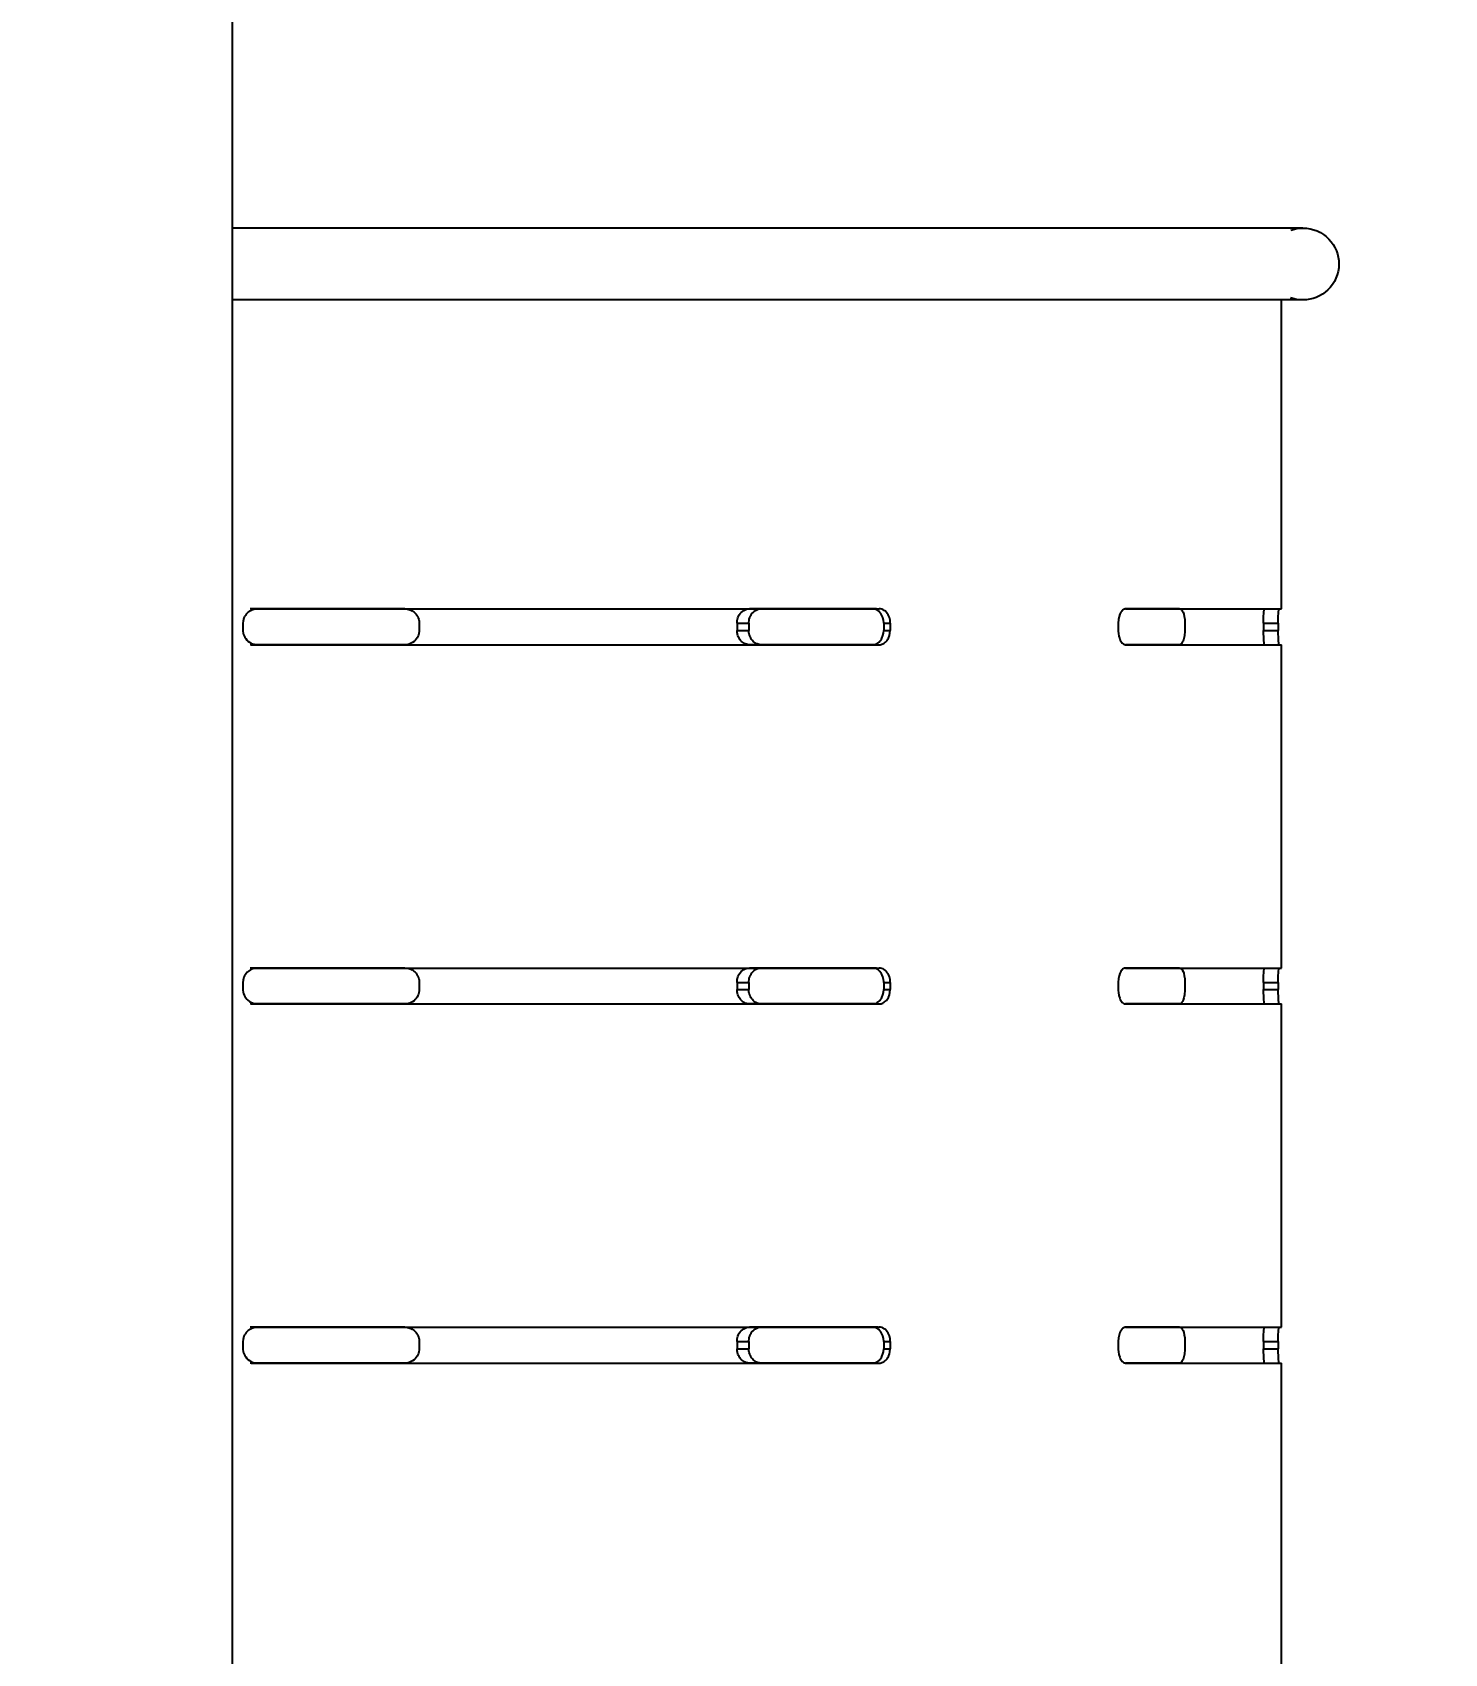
# Model space of a CAD drawing. Header units: millimetres. Extents: x 12069 to 16055, y 15847 to 21295.
# Drawn here: x 12901.9 to 13098.4, y 19917.7 to 20143.4 of the extents above; entities that cross this region are included whole.
import ezdxf

# ---------------------------------------------------------------- set-up
doc = ezdxf.new("R2010")
doc.units = ezdxf.units.MM
doc.header["$LTSCALE"] = 3
doc.layers.add('DomyÅ›lny', color=7, linetype='Continuous')
doc.styles.get("Standard").update_dxf_attribs({"font": 'arial.ttf'})
doc.dimstyles.new('MATEUSZ', dxfattribs={"dimtxt": 35, "dimasz": 16, "dimexe": 0.18, "dimexo": 0.0625, "dimgap": 0.09, "dimtad": 0, "dimdec": 0, "dimdsep": 46, "dimtxsty": 'Standard', "dimblk": 'DOT', "dimcen": 0.09, "dimse1": 1, "dimse2": 1, "dimadec": 0, "dimazin": 0, "dimtfac": 1, "dimtdec": 0, "dimtofl": 0, "dimtmove": 0, "dimatfit": 3, "dimfxl": 1, "dimtolj": 1, "dimtzin": 0, "dimlwd": 9, "dimlwe": 9, "dimarcsym": 0})

# ---------------------------------------------------------------- blocks, each defined once
blk = doc.blocks.new('_Dot')
at = {"color": 0, "linetype": 'ByBlock', "lineweight": -2}
blk.add_line((-0.5, 0), (-1, 0), dxfattribs=at)
at = {"color": 0, "linetype": 'ByBlock', "const_width": 0.5}
blk.add_lwpolyline([(-0.25, 0, 1), (0.25, 0, 1)], format="xyb", close=True, dxfattribs=at)
blk = doc.blocks.new('*D26')
at = {"color": 0, "lineweight": 9, "transparency": 16777216}
for p, q in [((12743.74, 19055.84), (12867.01, 19055.84)), ((13067.74, 19055.84), (12944.47, 19055.84))]:
    blk.add_line(p, q, dxfattribs=at)
at = {"layer": 'Defpoints', "color": 0, "transparency": 16777216}
for p in [(12727.74, 20111.15), (13083.74, 20111.15), (13083.74, 19055.84)]:
    blk.add_point(p, dxfattribs=at)
at = {"color": 0, "lineweight": 9, "transparency": 16777216, "xscale": 16, "yscale": 16, "zscale": 16, "rotation": 180}
blk.add_blockref('_Dot', (12727.74, 19055.84), dxfattribs=at)
at = {"color": 0, "lineweight": 9, "transparency": 16777216, "xscale": 16, "yscale": 16, "zscale": 16}
blk.add_blockref('_Dot', (13083.74, 19055.84), dxfattribs=at)
at = {"color": 0, "transparency": 16777216, "insert": (12905.74, 19055.84), "char_height": 35, "attachment_point": 5}
blk.add_mtext('\\A1;356', dxfattribs=at)
blk = doc.blocks.new('*D27')
at = {"color": 0, "lineweight": 9, "transparency": 16777216}
for p, q in [((13367.58, 20598.35), (13367.58, 19985.06)), ((13367.58, 19270.49), (13367.58, 19883.77))]:
    blk.add_line(p, q, dxfattribs=at)
at = {"layer": 'Defpoints', "color": 0, "transparency": 16777216}
for p in [(12905.67, 20614.35), (13367.58, 20614.35), (12929.74, 19254.49)]:
    blk.add_point(p, dxfattribs=at)
at = {"color": 0, "lineweight": 9, "transparency": 16777216, "xscale": 16, "yscale": 16, "zscale": 16}
for p, rotation in [((13367.58, 20614.35), 90), ((13367.58, 19254.49), 270)]:
    blk.add_blockref('_Dot', p, dxfattribs=dict(at, rotation=rotation))
at = {"color": 0, "transparency": 16777216, "insert": (13367.58, 19934.42), "char_height": 35, "attachment_point": 5, "rotation": 90}
blk.add_mtext('\\A1;1360', dxfattribs=at)

msp = doc.modelspace()

# ---------------------------------------------------------------- linework, layer by layer
at = {"layer": 'DomyÅ›lny'}
for p, q in [((12929.74, 19254.49), (12929.74, 20376.35)), ((13075.74, 20063.15), (13075.74, 20106.15)), ((12932.35, 20063.15), (12933.25, 20063.15)), ((13018.84, 20063.15), (13019.75, 20063.15)), ((12931.19, 20061.15), (12931.19, 20060.15)), ((12955.74, 20061.15), (12955.74, 20060.15)), ((12999.96, 20061.15), (12999.96, 20060.15)), ((12999.96, 20061.15), (13001.6, 20061.15)), ((13001.6, 20061.15), (13001.6, 20060.15)), ((13020.38, 20061.15), (13020.38, 20060.15)), ((13020.38, 20061.15), (13021.29, 20061.15)), ((13021.29, 20061.15), (13021.29, 20060.15)), ((13053.02, 20061.15), (13053.02, 20060.15)), ((13062.31, 20061.15), (13062.31, 20060.15)), ((13073.23, 20061.15), (13073.23, 20060.15)), ((13073.23, 20061.15), (13075.27, 20061.15)), ((13075.27, 20061.15), (13075.27, 20060.15)), ((12932.35, 20058.15), (12933.25, 20058.15)), ((12999.96, 20060.15), (13001.6, 20060.15)), ((13018.84, 20058.15), (13019.75, 20058.15)), ((13020.38, 20060.15), (13021.29, 20060.15)), ((13073.23, 20060.15), (13075.27, 20060.15)), ((13075.74, 20013.15), (13075.74, 20058.15)), ((12932.35, 20013.15), (12933.25, 20013.15)), ((13018.84, 20013.15), (13019.75, 20013.15)), ((12931.19, 20011.15), (12931.19, 20010.15)), ((12955.74, 20011.15), (12955.74, 20010.15)), ((12999.96, 20011.15), (12999.96, 20010.15)), ((12999.96, 20011.15), (13001.6, 20011.15)), ((13001.6, 20011.15), (13001.6, 20010.15)), ((13020.38, 20011.15), (13020.38, 20010.15)), ((13020.38, 20011.15), (13021.29, 20011.15)), ((13021.29, 20011.15), (13021.29, 20010.15)), ((13053.02, 20011.15), (13053.02, 20010.15)), ((13062.31, 20011.15), (13062.31, 20010.15)), ((13073.23, 20011.15), (13073.23, 20010.15)), ((13073.23, 20011.15), (13075.27, 20011.15)), ((13075.27, 20011.15), (13075.27, 20010.15)), ((12999.96, 20010.15), (13001.6, 20010.15)), ((13020.38, 20010.15), (13021.29, 20010.15)), ((13073.23, 20010.15), (13075.27, 20010.15)), ((12932.35, 20008.15), (12933.25, 20008.15)), ((13018.84, 20008.15), (13019.75, 20008.15)), ((13075.74, 19963.15), (13075.74, 20008.15)), ((12931.19, 19961.15), (12931.19, 19960.15)), ((12932.35, 19963.15), (12933.25, 19963.15)), ((12955.74, 19961.15), (12955.74, 19960.15)), ((12999.96, 19961.15), (12999.96, 19960.15)), ((12999.96, 19961.15), (13001.6, 19961.15)), ((13001.6, 19961.15), (13001.6, 19960.15)), ((13018.84, 19963.15), (13019.75, 19963.15)), ((13020.38, 19961.15), (13020.38, 19960.15)), ((13020.38, 19961.15), (13021.29, 19961.15)), ((13021.29, 19961.15), (13021.29, 19960.15)), ((13053.02, 19961.15), (13053.02, 19960.15)), ((13062.31, 19961.15), (13062.31, 19960.15)), ((13073.23, 19961.15), (13073.23, 19960.15)), ((13073.23, 19961.15), (13075.27, 19961.15)), ((13075.27, 19961.15), (13075.27, 19960.15)), ((12999.96, 19960.15), (13001.6, 19960.15)), ((13020.38, 19960.15), (13021.29, 19960.15)), ((13073.23, 19960.15), (13075.27, 19960.15)), ((12932.35, 19958.15), (12933.25, 19958.15)), ((13018.84, 19958.15), (13019.75, 19958.15)), ((13075.74, 19913.15), (13075.74, 19958.15))]:
    msp.add_line(p, q, dxfattribs=at)
for points in [[(13078.74, 20116.15, 0), (13078.74, 20116.15, 0), (13078.74, 20116.15, 0), (13078.74, 20116.15, 0), (13078.74, 20116.15, 0), (13078.74, 20116.15, 0), (13078.74, 20116.15, 0), (13078.74, 20116.15, 0), (13078.74, 20116.15, 0), (13078.74, 20116.15, 0), (13078.72, 20116.15, 0), (13078.57, 20116.15, 0), (13077.84, 20116.15, 0), (13074.6, 20116.15, 0), (13039.45, 20116.15, 0), (12929.74, 20116.15, 0)], [(13077.07, 20115.86, 0), (13077.89, 20116.08, 0), (13078.74, 20116.15, 0)], [(13078.74, 20116.15, 0), (13079.24, 20116.13, 0), (13079.75, 20116.05, 0), (13080.25, 20115.92, 0), (13080.71, 20115.75, 0), (13081.17, 20115.52, 0), (13081.59, 20115.26, 0), (13081.98, 20114.96, 0), (13082.34, 20114.62, 0), (13082.66, 20114.25, 0), (13082.94, 20113.86, 0), (13083.19, 20113.44, 0), (13083.39, 20113, 0), (13083.54, 20112.56, 0), (13083.65, 20112.09, 0), (13083.72, 20111.62, 0), (13083.74, 20111.15, 0)], [(13083.74, 20111.15, 0), (13083.71, 20110.64, 0), (13083.63, 20110.13, 0), (13083.51, 20109.64, 0), (13083.33, 20109.17, 0), (13083.11, 20108.72, 0), (13082.85, 20108.3, 0), (13082.54, 20107.9, 0), (13082.21, 20107.55, 0), (13081.84, 20107.23, 0), (13081.45, 20106.95, 0), (13081.02, 20106.7, 0), (13080.59, 20106.51, 0), (13080.14, 20106.35, 0), (13079.68, 20106.24, 0), (13079.22, 20106.17, 0), (13078.74, 20106.15, 0)], [(13078.74, 20106.15, 0), (13078.74, 20106.15, 0), (13078.74, 20106.15, 0), (13078.74, 20106.15, 0), (13078.74, 20106.15, 0), (13078.74, 20106.15, 0), (13078.74, 20106.15, 0), (13078.74, 20106.15, 0), (13078.74, 20106.15, 0), (13078.74, 20106.15, 0), (13078.74, 20106.15, 0), (13078.72, 20106.15, 0), (13078.67, 20106.15, 0), (13078.45, 20106.15, 0), (13077.55, 20106.15, 0), (13068.14, 20106.15, 0), (13023.64, 20106.15, 0), (12929.74, 20106.15, 0)], [(13078.74, 20106.15, 0), (13078.3, 20106.17, 0), (13077.86, 20106.23, 0), (13077.02, 20106.46, 0)], [(12933.25, 20063.15, 0), (12932.9, 20063.12, 0), (12932.56, 20063.03, 0), (12932.39, 20062.97, 0), (12932.23, 20062.89, 0), (12931.92, 20062.67, 0), (12931.78, 20062.55, 0), (12931.64, 20062.39, 0), (12931.53, 20062.24, 0), (12931.42, 20062.07, 0), (12931.33, 20061.88, 0), (12931.27, 20061.68, 0), (12931.21, 20061.44, 0), (12931.19, 20061.15, 0)], [(12953.74, 20063.15, 0), (12932.21, 20063.15, 0)], [(12932.35, 20063.15, 0), (13018.84, 20063.15, 0)], [(12933.25, 20063.15, 0), (13019.75, 20063.15, 0)], [(12953.74, 20063.15, 0), (12954.08, 20063.12, 0), (12954.41, 20063.03, 0), (12954.57, 20062.97, 0), (12954.73, 20062.89, 0), (12954.89, 20062.79, 0), (12955.03, 20062.68, 0), (12955.17, 20062.55, 0), (12955.29, 20062.41, 0), (12955.41, 20062.25, 0), (12955.51, 20062.08, 0), (12955.6, 20061.88, 0), (12955.67, 20061.68, 0), (12955.72, 20061.45, 0), (12955.74, 20061.15, 0)], [(12999.96, 20061.15, 0), (12999.96, 20061.25, 0), (12999.99, 20061.53, 0), (13000.03, 20061.71, 0), (13000.09, 20061.91, 0), (13000.18, 20062.11, 0), (13000.28, 20062.31, 0), (13000.41, 20062.49, 0), (13000.55, 20062.65, 0), (13000.71, 20062.8, 0), (13000.89, 20062.92, 0), (13001.08, 20063.02, 0), (13001.27, 20063.09, 0), (13001.48, 20063.14, 0), (13001.69, 20063.15, 0)], [(13001.6, 20061.15, 0), (13001.6, 20061.25, 0), (13001.63, 20061.53, 0), (13001.67, 20061.72, 0), (13001.73, 20061.92, 0), (13001.81, 20062.12, 0), (13001.92, 20062.31, 0), (13002.04, 20062.49, 0), (13002.19, 20062.66, 0), (13002.35, 20062.8, 0), (13002.52, 20062.92, 0), (13002.71, 20063.02, 0), (13002.91, 20063.09, 0), (13003.11, 20063.14, 0), (13003.32, 20063.15, 0)], [(13019.37, 20063.15, 0), (13001.69, 20063.15, 0)], [(13020.38, 20061.15, 0), (13020.38, 20061.26, 0), (13020.35, 20061.54, 0), (13020.26, 20061.93, 0), (13020.18, 20062.13, 0), (13020.09, 20062.32, 0), (13019.98, 20062.5, 0), (13019.85, 20062.66, 0), (13019.7, 20062.81, 0), (13019.55, 20062.93, 0), (13019.38, 20063.02, 0), (13019.21, 20063.09, 0), (13019.03, 20063.14, 0), (13018.84, 20063.15, 0)], [(13021.29, 20061.15, 0), (13021.29, 20061.26, 0), (13021.26, 20061.55, 0), (13021.17, 20061.93, 0), (13021.09, 20062.13, 0), (13021, 20062.32, 0), (13020.88, 20062.5, 0), (13020.75, 20062.66, 0), (13020.61, 20062.81, 0), (13020.46, 20062.93, 0), (13020.29, 20063.02, 0), (13020.11, 20063.09, 0), (13019.93, 20063.14, 0), (13019.75, 20063.15, 0)], [(13054.05, 20063.15, 0), (13053.97, 20063.14, 0), (13053.88, 20063.12, 0), (13053.8, 20063.09, 0), (13053.71, 20063.03, 0), (13053.63, 20062.97, 0), (13053.54, 20062.89, 0), (13053.46, 20062.79, 0), (13053.39, 20062.68, 0), (13053.25, 20062.4, 0), (13053.14, 20062.06, 0), (13053.06, 20061.67, 0), (13053.02, 20061.15, 0)], [(13054.05, 20063.15, 0), (13073.74, 20063.15, 0)], [(13061.54, 20063.15, 0), (13054.05, 20063.15, 0)], [(13054.05, 20063.15, 0), (13075.74, 20063.15, 0)], [(13061.54, 20063.15, 0), (13061.57, 20063.15, 0), (13061.61, 20063.14, 0), (13061.64, 20063.13, 0), (13061.67, 20063.12, 0), (13061.7, 20063.11, 0), (13061.74, 20063.09, 0), (13061.8, 20063.04, 0), (13061.86, 20062.97, 0), (13061.92, 20062.89, 0), (13062.04, 20062.68, 0), (13062.14, 20062.41, 0), (13062.22, 20062.08, 0), (13062.28, 20061.69, 0), (13062.31, 20061.15, 0)], [(13073.23, 20061.15, 0), (13073.23, 20061.25, 0), (13073.25, 20061.93, 0), (13073.29, 20062.67, 0), (13073.33, 20063.02, 0), (13073.35, 20063.08, 0), (13073.36, 20063.12, 0), (13073.36, 20063.13, 0), (13073.37, 20063.14, 0), (13073.37, 20063.14, 0), (13073.37, 20063.15, 0), (13073.37, 20063.15, 0), (13073.38, 20063.15, 0), (13073.38, 20063.15, 0), (13073.38, 20063.15, 0), (13073.38, 20063.15, 0), (13073.38, 20063.15, 0)], [(13075.27, 20061.15, 0), (13075.27, 20061.25, 0), (13075.29, 20061.94, 0), (13075.33, 20062.67, 0), (13075.37, 20063.02, 0), (13075.39, 20063.12, 0), (13075.4, 20063.13, 0), (13075.4, 20063.14, 0), (13075.4, 20063.14, 0), (13075.41, 20063.15, 0), (13075.41, 20063.15, 0), (13075.41, 20063.15, 0), (13075.41, 20063.15, 0), (13075.41, 20063.15, 0), (13075.41, 20063.15, 0), (13075.42, 20063.15, 0)], [(12931.19, 20060.15, 0), (12931.19, 20060.06, 0), (12931.23, 20059.78, 0), (12931.27, 20059.59, 0), (12931.34, 20059.39, 0), (12931.44, 20059.19, 0), (12931.57, 20059, 0), (12931.72, 20058.81, 0), (12931.89, 20058.65, 0), (12932.09, 20058.5, 0), (12932.3, 20058.38, 0), (12932.52, 20058.28, 0), (12932.76, 20058.21, 0), (12933, 20058.17, 0), (12933.25, 20058.15, 0)], [(12953.74, 20058.15, 0), (12932.21, 20058.15, 0)], [(12932.35, 20058.15, 0), (13018.84, 20058.15, 0)], [(12933.25, 20058.15, 0), (13019.75, 20058.15, 0)], [(12955.74, 20060.15, 0), (12955.74, 20060.02, 0), (12955.69, 20059.7, 0), (12955.63, 20059.5, 0), (12955.55, 20059.3, 0), (12955.45, 20059.11, 0), (12955.32, 20058.92, 0), (12955.17, 20058.75, 0), (12955, 20058.59, 0), (12954.81, 20058.46, 0), (12954.61, 20058.35, 0), (12954.42, 20058.27, 0), (12954.2, 20058.2, 0), (12953.97, 20058.16, 0), (12953.74, 20058.15, 0)], [(13001.69, 20058.15, 0), (13001.54, 20058.16, 0), (13001.4, 20058.18, 0), (13001.26, 20058.21, 0), (13001.11, 20058.27, 0), (13000.97, 20058.33, 0), (13000.84, 20058.41, 0), (13000.71, 20058.51, 0), (13000.58, 20058.62, 0), (13000.46, 20058.75, 0), (13000.35, 20058.9, 0), (13000.25, 20059.05, 0), (13000.16, 20059.22, 0), (13000.09, 20059.4, 0), (13000.03, 20059.61, 0), (12999.98, 20059.85, 0), (12999.96, 20060.15, 0)], [(13003.32, 20058.15, 0), (13003.17, 20058.16, 0), (13003.03, 20058.18, 0), (13002.89, 20058.21, 0), (13002.75, 20058.27, 0), (13002.6, 20058.33, 0), (13002.47, 20058.41, 0), (13002.34, 20058.51, 0), (13002.21, 20058.62, 0), (13002.1, 20058.75, 0), (13001.98, 20058.9, 0), (13001.88, 20059.05, 0), (13001.8, 20059.22, 0), (13001.73, 20059.4, 0), (13001.66, 20059.61, 0), (13001.62, 20059.85, 0), (13001.6, 20060.15, 0)], [(13019.6, 20058.15, 0), (13001.69, 20058.15, 0)], [(13018.84, 20058.15, 0), (13018.97, 20058.16, 0), (13019.1, 20058.18, 0), (13019.23, 20058.22, 0), (13019.36, 20058.27, 0), (13019.49, 20058.34, 0), (13019.61, 20058.42, 0), (13019.73, 20058.52, 0), (13019.84, 20058.63, 0), (13019.94, 20058.76, 0), (13020.05, 20058.91, 0), (13020.13, 20059.06, 0), (13020.27, 20059.42, 0), (13020.35, 20059.74, 0), (13020.38, 20060.15, 0)], [(13019.75, 20058.15, 0), (13019.88, 20058.16, 0), (13020.01, 20058.18, 0), (13020.14, 20058.22, 0), (13020.27, 20058.27, 0), (13020.39, 20058.34, 0), (13020.51, 20058.42, 0), (13020.63, 20058.52, 0), (13020.75, 20058.63, 0), (13020.85, 20058.76, 0), (13020.95, 20058.91, 0), (13021.04, 20059.06, 0), (13021.18, 20059.42, 0), (13021.25, 20059.74, 0), (13021.29, 20060.15, 0)], [(13053.02, 20060.15, 0), (13053.02, 20060.03, 0), (13053.05, 20059.73, 0), (13053.11, 20059.34, 0), (13053.23, 20058.96, 0), (13053.3, 20058.78, 0), (13053.39, 20058.63, 0), (13053.49, 20058.49, 0), (13053.59, 20058.37, 0), (13053.7, 20058.27, 0), (13053.76, 20058.24, 0), (13053.82, 20058.21, 0), (13053.87, 20058.18, 0), (13053.93, 20058.17, 0), (13053.99, 20058.15, 0), (13054.05, 20058.15, 0)], [(13054.05, 20058.15, 0), (13073.74, 20058.15, 0)], [(13061.54, 20058.15, 0), (13054.05, 20058.15, 0)], [(13054.05, 20058.15, 0), (13075.74, 20058.15, 0)], [(13062.31, 20060.15, 0), (13062.31, 20060.06, 0), (13062.26, 20059.4, 0), (13062.17, 20059, 0), (13062.05, 20058.65, 0), (13061.98, 20058.5, 0), (13061.9, 20058.38, 0), (13061.82, 20058.28, 0), (13061.77, 20058.24, 0), (13061.73, 20058.21, 0), (13061.68, 20058.18, 0), (13061.64, 20058.17, 0), (13061.59, 20058.15, 0), (13061.54, 20058.15, 0)], [(13073.38, 20058.15, 0), (13073.38, 20058.15, 0), (13073.38, 20058.15, 0), (13073.38, 20058.15, 0), (13073.38, 20058.15, 0), (13073.38, 20058.15, 0), (13073.37, 20058.16, 0), (13073.37, 20058.16, 0), (13073.37, 20058.16, 0), (13073.36, 20058.17, 0), (13073.36, 20058.19, 0), (13073.34, 20058.23, 0), (13073.32, 20058.35, 0), (13073.28, 20058.79, 0), (13073.23, 20060.15, 0)], [(13075.42, 20058.15, 0), (13075.41, 20058.15, 0), (13075.41, 20058.15, 0), (13075.41, 20058.15, 0), (13075.41, 20058.15, 0), (13075.41, 20058.15, 0), (13075.41, 20058.16, 0), (13075.41, 20058.16, 0), (13075.4, 20058.16, 0), (13075.4, 20058.17, 0), (13075.39, 20058.21, 0), (13075.36, 20058.32, 0), (13075.32, 20058.72, 0), (13075.27, 20060.15, 0)], [(12933.25, 20013.15, 0), (12932.9, 20013.12, 0), (12932.56, 20013.03, 0), (12932.39, 20012.97, 0), (12932.23, 20012.89, 0), (12931.92, 20012.67, 0), (12931.78, 20012.55, 0), (12931.64, 20012.39, 0), (12931.53, 20012.24, 0), (12931.42, 20012.07, 0), (12931.33, 20011.88, 0), (12931.27, 20011.68, 0), (12931.21, 20011.44, 0), (12931.19, 20011.15, 0)], [(12953.74, 20013.15, 0), (12932.21, 20013.15, 0)], [(12932.35, 20013.15, 0), (13018.84, 20013.15, 0)], [(12933.25, 20013.15, 0), (13019.75, 20013.15, 0)], [(12953.74, 20013.15, 0), (12954.08, 20013.12, 0), (12954.41, 20013.03, 0), (12954.57, 20012.97, 0), (12954.73, 20012.89, 0), (12954.89, 20012.79, 0), (12955.03, 20012.68, 0), (12955.17, 20012.55, 0), (12955.29, 20012.41, 0), (12955.41, 20012.25, 0), (12955.51, 20012.08, 0), (12955.6, 20011.88, 0), (12955.67, 20011.68, 0), (12955.72, 20011.45, 0), (12955.74, 20011.15, 0)], [(12999.96, 20011.15, 0), (12999.96, 20011.25, 0), (12999.99, 20011.53, 0), (13000.03, 20011.71, 0), (13000.09, 20011.91, 0), (13000.18, 20012.11, 0), (13000.28, 20012.31, 0), (13000.41, 20012.49, 0), (13000.55, 20012.65, 0), (13000.71, 20012.8, 0), (13000.89, 20012.92, 0), (13001.08, 20013.02, 0), (13001.27, 20013.09, 0), (13001.48, 20013.14, 0), (13001.69, 20013.15, 0)], [(13001.6, 20011.15, 0), (13001.6, 20011.25, 0), (13001.63, 20011.53, 0), (13001.67, 20011.72, 0), (13001.73, 20011.92, 0), (13001.81, 20012.12, 0), (13001.92, 20012.31, 0), (13002.04, 20012.49, 0), (13002.19, 20012.66, 0), (13002.35, 20012.8, 0), (13002.52, 20012.92, 0), (13002.71, 20013.02, 0), (13002.91, 20013.09, 0), (13003.11, 20013.14, 0), (13003.32, 20013.15, 0)], [(13019.37, 20013.15, 0), (13001.69, 20013.15, 0)], [(13020.38, 20011.15, 0), (13020.38, 20011.26, 0), (13020.35, 20011.54, 0), (13020.26, 20011.93, 0), (13020.18, 20012.13, 0), (13020.09, 20012.32, 0), (13019.98, 20012.5, 0), (13019.85, 20012.66, 0), (13019.7, 20012.81, 0), (13019.55, 20012.93, 0), (13019.38, 20013.02, 0), (13019.21, 20013.09, 0), (13019.03, 20013.14, 0), (13018.84, 20013.15, 0)], [(13021.29, 20011.15, 0), (13021.29, 20011.26, 0), (13021.26, 20011.55, 0), (13021.17, 20011.93, 0), (13021.09, 20012.13, 0), (13021, 20012.32, 0), (13020.88, 20012.5, 0), (13020.75, 20012.66, 0), (13020.61, 20012.81, 0), (13020.46, 20012.93, 0), (13020.29, 20013.02, 0), (13020.11, 20013.09, 0), (13019.93, 20013.14, 0), (13019.75, 20013.15, 0)], [(13054.05, 20013.15, 0), (13053.97, 20013.14, 0), (13053.88, 20013.12, 0), (13053.8, 20013.09, 0), (13053.71, 20013.03, 0), (13053.63, 20012.97, 0), (13053.54, 20012.89, 0), (13053.46, 20012.79, 0), (13053.39, 20012.68, 0), (13053.25, 20012.4, 0), (13053.14, 20012.06, 0), (13053.06, 20011.67, 0), (13053.02, 20011.15, 0)], [(13054.05, 20013.15, 0), (13073.74, 20013.15, 0)], [(13061.54, 20013.15, 0), (13054.05, 20013.15, 0)], [(13054.05, 20013.15, 0), (13075.74, 20013.15, 0)], [(13061.54, 20013.15, 0), (13061.57, 20013.15, 0), (13061.61, 20013.14, 0), (13061.64, 20013.13, 0), (13061.67, 20013.12, 0), (13061.7, 20013.11, 0), (13061.74, 20013.09, 0), (13061.8, 20013.04, 0), (13061.86, 20012.97, 0), (13061.92, 20012.89, 0), (13062.04, 20012.68, 0), (13062.14, 20012.41, 0), (13062.22, 20012.08, 0), (13062.28, 20011.69, 0), (13062.31, 20011.15, 0)], [(13073.23, 20011.15, 0), (13073.23, 20011.25, 0), (13073.25, 20011.93, 0), (13073.29, 20012.67, 0), (13073.33, 20013.02, 0), (13073.35, 20013.08, 0), (13073.36, 20013.12, 0), (13073.36, 20013.13, 0), (13073.37, 20013.14, 0), (13073.37, 20013.14, 0), (13073.37, 20013.15, 0), (13073.37, 20013.15, 0), (13073.38, 20013.15, 0), (13073.38, 20013.15, 0), (13073.38, 20013.15, 0), (13073.38, 20013.15, 0), (13073.38, 20013.15, 0)], [(13075.27, 20011.15, 0), (13075.27, 20011.25, 0), (13075.29, 20011.94, 0), (13075.33, 20012.67, 0), (13075.37, 20013.02, 0), (13075.39, 20013.12, 0), (13075.4, 20013.13, 0), (13075.4, 20013.14, 0), (13075.4, 20013.14, 0), (13075.41, 20013.15, 0), (13075.41, 20013.15, 0), (13075.41, 20013.15, 0), (13075.41, 20013.15, 0), (13075.41, 20013.15, 0), (13075.41, 20013.15, 0), (13075.42, 20013.15, 0)], [(12931.19, 20010.15, 0), (12931.19, 20010.06, 0), (12931.23, 20009.78, 0), (12931.27, 20009.59, 0), (12931.34, 20009.39, 0), (12931.44, 20009.19, 0), (12931.57, 20009, 0), (12931.72, 20008.81, 0), (12931.89, 20008.65, 0), (12932.09, 20008.5, 0), (12932.3, 20008.38, 0), (12932.52, 20008.28, 0), (12932.76, 20008.21, 0), (12933, 20008.17, 0), (12933.25, 20008.15, 0)], [(12955.74, 20010.15, 0), (12955.74, 20010.02, 0), (12955.69, 20009.7, 0), (12955.63, 20009.5, 0), (12955.55, 20009.3, 0), (12955.45, 20009.11, 0), (12955.32, 20008.92, 0), (12955.17, 20008.75, 0), (12955, 20008.59, 0), (12954.81, 20008.46, 0), (12954.61, 20008.35, 0), (12954.42, 20008.27, 0), (12954.2, 20008.2, 0), (12953.97, 20008.16, 0), (12953.74, 20008.15, 0)], [(13001.69, 20008.15, 0), (13001.54, 20008.16, 0), (13001.4, 20008.18, 0), (13001.26, 20008.21, 0), (13001.11, 20008.27, 0), (13000.97, 20008.33, 0), (13000.84, 20008.41, 0), (13000.71, 20008.51, 0), (13000.58, 20008.62, 0), (13000.46, 20008.75, 0), (13000.35, 20008.9, 0), (13000.25, 20009.05, 0), (13000.16, 20009.22, 0), (13000.09, 20009.4, 0), (13000.03, 20009.61, 0), (12999.98, 20009.85, 0), (12999.96, 20010.15, 0)], [(13003.32, 20008.15, 0), (13003.17, 20008.16, 0), (13003.03, 20008.18, 0), (13002.89, 20008.21, 0), (13002.75, 20008.27, 0), (13002.6, 20008.33, 0), (13002.47, 20008.41, 0), (13002.34, 20008.51, 0), (13002.21, 20008.62, 0), (13002.1, 20008.75, 0), (13001.98, 20008.9, 0), (13001.88, 20009.05, 0), (13001.8, 20009.22, 0), (13001.73, 20009.4, 0), (13001.66, 20009.61, 0), (13001.62, 20009.85, 0), (13001.6, 20010.15, 0)], [(13018.84, 20008.15, 0), (13018.97, 20008.16, 0), (13019.1, 20008.18, 0), (13019.23, 20008.22, 0), (13019.36, 20008.27, 0), (13019.49, 20008.34, 0), (13019.61, 20008.42, 0), (13019.73, 20008.52, 0), (13019.84, 20008.63, 0), (13019.94, 20008.76, 0), (13020.05, 20008.91, 0), (13020.13, 20009.06, 0), (13020.27, 20009.42, 0), (13020.35, 20009.74, 0), (13020.38, 20010.15, 0)], [(13019.75, 20008.15, 0), (13019.88, 20008.16, 0), (13020.01, 20008.18, 0), (13020.14, 20008.22, 0), (13020.27, 20008.27, 0), (13020.39, 20008.34, 0), (13020.51, 20008.42, 0), (13020.63, 20008.52, 0), (13020.75, 20008.63, 0), (13020.85, 20008.76, 0), (13020.95, 20008.91, 0), (13021.04, 20009.06, 0), (13021.18, 20009.42, 0), (13021.25, 20009.74, 0), (13021.29, 20010.15, 0)], [(13053.02, 20010.15, 0), (13053.02, 20010.03, 0), (13053.05, 20009.73, 0), (13053.11, 20009.34, 0), (13053.23, 20008.96, 0), (13053.3, 20008.78, 0), (13053.39, 20008.63, 0), (13053.49, 20008.49, 0), (13053.59, 20008.37, 0), (13053.7, 20008.27, 0), (13053.76, 20008.24, 0), (13053.82, 20008.21, 0), (13053.87, 20008.18, 0), (13053.93, 20008.17, 0), (13053.99, 20008.15, 0), (13054.05, 20008.15, 0)], [(13062.31, 20010.15, 0), (13062.31, 20010.06, 0), (13062.26, 20009.4, 0), (13062.17, 20009, 0), (13062.05, 20008.65, 0), (13061.98, 20008.5, 0), (13061.9, 20008.38, 0), (13061.82, 20008.28, 0), (13061.77, 20008.24, 0), (13061.73, 20008.21, 0), (13061.68, 20008.18, 0), (13061.64, 20008.17, 0), (13061.59, 20008.15, 0), (13061.54, 20008.15, 0)], [(13073.38, 20008.15, 0), (13073.38, 20008.15, 0), (13073.38, 20008.15, 0), (13073.38, 20008.15, 0), (13073.38, 20008.15, 0), (13073.38, 20008.15, 0), (13073.37, 20008.16, 0), (13073.37, 20008.16, 0), (13073.37, 20008.16, 0), (13073.36, 20008.17, 0), (13073.36, 20008.19, 0), (13073.34, 20008.23, 0), (13073.32, 20008.35, 0), (13073.28, 20008.79, 0), (13073.23, 20010.15, 0)], [(13075.42, 20008.15, 0), (13075.41, 20008.15, 0), (13075.41, 20008.15, 0), (13075.41, 20008.15, 0), (13075.41, 20008.15, 0), (13075.41, 20008.15, 0), (13075.41, 20008.16, 0), (13075.41, 20008.16, 0), (13075.4, 20008.16, 0), (13075.4, 20008.17, 0), (13075.39, 20008.21, 0), (13075.36, 20008.32, 0), (13075.32, 20008.72, 0), (13075.27, 20010.15, 0)], [(12953.74, 20008.15, 0), (12932.21, 20008.15, 0)], [(12932.35, 20008.15, 0), (13018.84, 20008.15, 0)], [(12933.25, 20008.15, 0), (13019.75, 20008.15, 0)], [(13019.6, 20008.15, 0), (13001.69, 20008.15, 0)], [(13054.05, 20008.15, 0), (13073.74, 20008.15, 0)], [(13061.54, 20008.15, 0), (13054.05, 20008.15, 0)], [(13054.05, 20008.15, 0), (13075.74, 20008.15, 0)], [(12933.25, 19963.15, 0), (12932.9, 19963.12, 0), (12932.56, 19963.03, 0), (12932.39, 19962.97, 0), (12932.23, 19962.89, 0), (12931.92, 19962.67, 0), (12931.78, 19962.55, 0), (12931.64, 19962.39, 0), (12931.53, 19962.24, 0), (12931.42, 19962.07, 0), (12931.33, 19961.88, 0), (12931.27, 19961.68, 0), (12931.21, 19961.44, 0), (12931.19, 19961.15, 0)], [(12953.74, 19963.15, 0), (12932.21, 19963.15, 0)], [(12932.35, 19963.15, 0), (13018.84, 19963.15, 0)], [(12933.25, 19963.15, 0), (13019.75, 19963.15, 0)], [(12953.74, 19963.15, 0), (12954.08, 19963.12, 0), (12954.41, 19963.03, 0), (12954.57, 19962.97, 0), (12954.73, 19962.89, 0), (12954.89, 19962.79, 0), (12955.03, 19962.68, 0), (12955.17, 19962.55, 0), (12955.29, 19962.41, 0), (12955.41, 19962.25, 0), (12955.51, 19962.08, 0), (12955.6, 19961.88, 0), (12955.67, 19961.68, 0), (12955.72, 19961.45, 0), (12955.74, 19961.15, 0)], [(12999.96, 19961.15, 0), (12999.96, 19961.25, 0), (12999.99, 19961.53, 0), (13000.03, 19961.71, 0), (13000.09, 19961.91, 0), (13000.18, 19962.11, 0), (13000.28, 19962.31, 0), (13000.41, 19962.49, 0), (13000.55, 19962.65, 0), (13000.71, 19962.8, 0), (13000.89, 19962.92, 0), (13001.08, 19963.02, 0), (13001.27, 19963.09, 0), (13001.48, 19963.14, 0), (13001.69, 19963.15, 0)], [(13001.6, 19961.15, 0), (13001.6, 19961.25, 0), (13001.63, 19961.53, 0), (13001.67, 19961.72, 0), (13001.73, 19961.92, 0), (13001.81, 19962.12, 0), (13001.92, 19962.31, 0), (13002.04, 19962.49, 0), (13002.19, 19962.66, 0), (13002.35, 19962.8, 0), (13002.52, 19962.92, 0), (13002.71, 19963.02, 0), (13002.91, 19963.09, 0), (13003.11, 19963.14, 0), (13003.32, 19963.15, 0)], [(13019.6, 19963.15, 0), (13001.69, 19963.15, 0)], [(13020.38, 19961.15, 0), (13020.38, 19961.26, 0), (13020.35, 19961.54, 0), (13020.26, 19961.93, 0), (13020.18, 19962.13, 0), (13020.09, 19962.32, 0), (13019.98, 19962.5, 0), (13019.85, 19962.66, 0), (13019.7, 19962.81, 0), (13019.55, 19962.93, 0), (13019.38, 19963.02, 0), (13019.21, 19963.09, 0), (13019.03, 19963.14, 0), (13018.84, 19963.15, 0)], [(13021.29, 19961.15, 0), (13021.29, 19961.26, 0), (13021.26, 19961.55, 0), (13021.17, 19961.93, 0), (13021.09, 19962.13, 0), (13021, 19962.32, 0), (13020.88, 19962.5, 0), (13020.75, 19962.66, 0), (13020.61, 19962.81, 0), (13020.46, 19962.93, 0), (13020.29, 19963.02, 0), (13020.11, 19963.09, 0), (13019.93, 19963.14, 0), (13019.75, 19963.15, 0)], [(13054.05, 19963.15, 0), (13053.97, 19963.14, 0), (13053.88, 19963.12, 0), (13053.8, 19963.09, 0), (13053.71, 19963.03, 0), (13053.63, 19962.97, 0), (13053.54, 19962.89, 0), (13053.46, 19962.79, 0), (13053.39, 19962.68, 0), (13053.25, 19962.4, 0), (13053.14, 19962.06, 0), (13053.06, 19961.67, 0), (13053.02, 19961.15, 0)], [(13054.05, 19963.15, 0), (13073.74, 19963.15, 0)], [(13061.54, 19963.15, 0), (13054.05, 19963.15, 0)], [(13054.05, 19963.15, 0), (13075.74, 19963.15, 0)], [(13061.54, 19963.15, 0), (13061.57, 19963.15, 0), (13061.61, 19963.14, 0), (13061.64, 19963.13, 0), (13061.67, 19963.12, 0), (13061.7, 19963.11, 0), (13061.74, 19963.09, 0), (13061.8, 19963.04, 0), (13061.86, 19962.97, 0), (13061.92, 19962.89, 0), (13062.04, 19962.68, 0), (13062.14, 19962.41, 0), (13062.22, 19962.08, 0), (13062.28, 19961.69, 0), (13062.31, 19961.15, 0)], [(13073.23, 19961.15, 0), (13073.23, 19961.25, 0), (13073.25, 19961.93, 0), (13073.29, 19962.67, 0), (13073.33, 19963.02, 0), (13073.35, 19963.08, 0), (13073.36, 19963.12, 0), (13073.36, 19963.13, 0), (13073.37, 19963.14, 0), (13073.37, 19963.14, 0), (13073.37, 19963.15, 0), (13073.37, 19963.15, 0), (13073.38, 19963.15, 0), (13073.38, 19963.15, 0), (13073.38, 19963.15, 0), (13073.38, 19963.15, 0), (13073.38, 19963.15, 0)], [(13075.27, 19961.15, 0), (13075.27, 19961.25, 0), (13075.29, 19961.94, 0), (13075.33, 19962.67, 0), (13075.37, 19963.02, 0), (13075.39, 19963.12, 0), (13075.4, 19963.13, 0), (13075.4, 19963.14, 0), (13075.4, 19963.14, 0), (13075.41, 19963.15, 0), (13075.41, 19963.15, 0), (13075.41, 19963.15, 0), (13075.41, 19963.15, 0), (13075.41, 19963.15, 0), (13075.41, 19963.15, 0), (13075.42, 19963.15, 0)], [(12931.19, 19960.15, 0), (12931.19, 19960.06, 0), (12931.23, 19959.78, 0), (12931.27, 19959.59, 0), (12931.34, 19959.39, 0), (12931.44, 19959.19, 0), (12931.57, 19959, 0), (12931.72, 19958.81, 0), (12931.89, 19958.65, 0), (12932.09, 19958.5, 0), (12932.3, 19958.38, 0), (12932.52, 19958.28, 0), (12932.76, 19958.21, 0), (12933, 19958.17, 0), (12933.25, 19958.15, 0)], [(12955.74, 19960.15, 0), (12955.74, 19960.02, 0), (12955.69, 19959.7, 0), (12955.63, 19959.5, 0), (12955.55, 19959.3, 0), (12955.45, 19959.11, 0), (12955.32, 19958.92, 0), (12955.17, 19958.75, 0), (12955, 19958.59, 0), (12954.81, 19958.46, 0), (12954.61, 19958.35, 0), (12954.42, 19958.27, 0), (12954.2, 19958.2, 0), (12953.97, 19958.16, 0), (12953.74, 19958.15, 0)], [(13001.69, 19958.15, 0), (13001.54, 19958.16, 0), (13001.4, 19958.18, 0), (13001.26, 19958.21, 0), (13001.11, 19958.27, 0), (13000.97, 19958.33, 0), (13000.84, 19958.41, 0), (13000.71, 19958.51, 0), (13000.58, 19958.62, 0), (13000.46, 19958.75, 0), (13000.35, 19958.9, 0), (13000.25, 19959.05, 0), (13000.16, 19959.22, 0), (13000.09, 19959.4, 0), (13000.03, 19959.61, 0), (12999.98, 19959.85, 0), (12999.96, 19960.15, 0)], [(13003.32, 19958.15, 0), (13003.17, 19958.16, 0), (13003.03, 19958.18, 0), (13002.89, 19958.21, 0), (13002.75, 19958.27, 0), (13002.6, 19958.33, 0), (13002.47, 19958.41, 0), (13002.34, 19958.51, 0), (13002.21, 19958.62, 0), (13002.1, 19958.75, 0), (13001.98, 19958.9, 0), (13001.88, 19959.05, 0), (13001.8, 19959.22, 0), (13001.73, 19959.4, 0), (13001.66, 19959.61, 0), (13001.62, 19959.85, 0), (13001.6, 19960.15, 0)], [(13018.84, 19958.15, 0), (13018.97, 19958.16, 0), (13019.1, 19958.18, 0), (13019.23, 19958.22, 0), (13019.36, 19958.27, 0), (13019.49, 19958.34, 0), (13019.61, 19958.42, 0), (13019.73, 19958.52, 0), (13019.84, 19958.63, 0), (13019.94, 19958.76, 0), (13020.05, 19958.91, 0), (13020.13, 19959.06, 0), (13020.27, 19959.42, 0), (13020.35, 19959.74, 0), (13020.38, 19960.15, 0)], [(13019.75, 19958.15, 0), (13019.88, 19958.16, 0), (13020.01, 19958.18, 0), (13020.14, 19958.22, 0), (13020.27, 19958.27, 0), (13020.39, 19958.34, 0), (13020.51, 19958.42, 0), (13020.63, 19958.52, 0), (13020.75, 19958.63, 0), (13020.85, 19958.76, 0), (13020.95, 19958.91, 0), (13021.04, 19959.06, 0), (13021.18, 19959.42, 0), (13021.25, 19959.74, 0), (13021.29, 19960.15, 0)], [(13053.02, 19960.15, 0), (13053.02, 19960.03, 0), (13053.05, 19959.73, 0), (13053.11, 19959.34, 0), (13053.23, 19958.96, 0), (13053.3, 19958.78, 0), (13053.39, 19958.63, 0), (13053.49, 19958.49, 0), (13053.59, 19958.37, 0), (13053.7, 19958.27, 0), (13053.76, 19958.24, 0), (13053.82, 19958.21, 0), (13053.87, 19958.18, 0), (13053.93, 19958.17, 0), (13053.99, 19958.15, 0), (13054.05, 19958.15, 0)], [(13062.31, 19960.15, 0), (13062.31, 19960.06, 0), (13062.26, 19959.4, 0), (13062.17, 19959, 0), (13062.05, 19958.65, 0), (13061.98, 19958.5, 0), (13061.9, 19958.38, 0), (13061.82, 19958.28, 0), (13061.77, 19958.24, 0), (13061.73, 19958.21, 0), (13061.68, 19958.18, 0), (13061.64, 19958.17, 0), (13061.59, 19958.15, 0), (13061.54, 19958.15, 0)], [(13073.38, 19958.15, 0), (13073.38, 19958.15, 0), (13073.38, 19958.15, 0), (13073.38, 19958.15, 0), (13073.38, 19958.15, 0), (13073.38, 19958.15, 0), (13073.37, 19958.16, 0), (13073.37, 19958.16, 0), (13073.37, 19958.16, 0), (13073.36, 19958.17, 0), (13073.36, 19958.19, 0), (13073.34, 19958.23, 0), (13073.32, 19958.35, 0), (13073.28, 19958.79, 0), (13073.23, 19960.15, 0)], [(13075.42, 19958.15, 0), (13075.41, 19958.15, 0), (13075.41, 19958.15, 0), (13075.41, 19958.15, 0), (13075.41, 19958.15, 0), (13075.41, 19958.15, 0), (13075.41, 19958.16, 0), (13075.41, 19958.16, 0), (13075.4, 19958.16, 0), (13075.4, 19958.17, 0), (13075.39, 19958.21, 0), (13075.36, 19958.32, 0), (13075.32, 19958.72, 0), (13075.27, 19960.15, 0)], [(12953.74, 19958.15, 0), (12932.21, 19958.15, 0)], [(12932.35, 19958.15, 0), (13018.84, 19958.15, 0)], [(12933.25, 19958.15, 0), (13019.75, 19958.15, 0)], [(13019.6, 19958.15, 0), (13001.69, 19958.15, 0)], [(13054.05, 19958.15, 0), (13073.74, 19958.15, 0)], [(13061.54, 19958.15, 0), (13054.05, 19958.15, 0)], [(13054.05, 19958.15, 0), (13075.74, 19958.15, 0)]]:
    msp.add_polyline3d(points, dxfattribs=at)

# ---------------------------------------------------------------- dimensions: what is measured, and where the dimension line sits
dim = msp.add_linear_dim(base=(13367.58, 20614.35), p1=(12929.74, 19254.49), p2=(12905.67, 20614.35), angle=90, dimstyle='MATEUSZ')
dim.commit()
dim.dimension.update_dxf_attribs({"geometry": '*D27', "text_midpoint": (13367.58, 19934.42)})
dim = msp.add_linear_dim(base=(13083.74, 19055.84), p1=(12727.74, 20111.15), p2=(13083.74, 20111.15), dimstyle='MATEUSZ')
dim.commit()
dim.dimension.update_dxf_attribs({"geometry": '*D26', "text_midpoint": (12905.74, 19055.84), "dimtype": 160})

doc.saveas('drawing.dxf')
